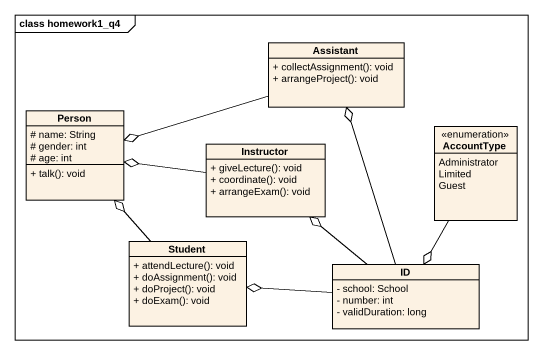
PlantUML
@startuml
mainframe class homework1_q4
hide circle
hide empty members
skinparam classAttributeIconSize 0
class Assistant {
  + collectAssignment(): void
  + arrangeProject(): void
}
class "Person" as Person_ {
  # name: String
  # gender: int
  # age: int
  + talk(): void
}
enum AccountType {
  Administrator
  Limited
  Guest
}
class Instructor {
  + giveLecture(): void
  + coordinate(): void
  + arrangeExam(): void
}
class Student {
  + attendLecture(): void
  + doAssignment(): void
  + doProject(): void
  + doExam(): void
}
class ID {
  - school: School
  - number: int
  - validDuration: long
}
Assistant -left-o Person_
AccountType --o ID
Instructor -left-o Person_
Student -up-o Person_
ID -up-o Assistant
ID -up-o Instructor
ID -left-o Student
@enduml
